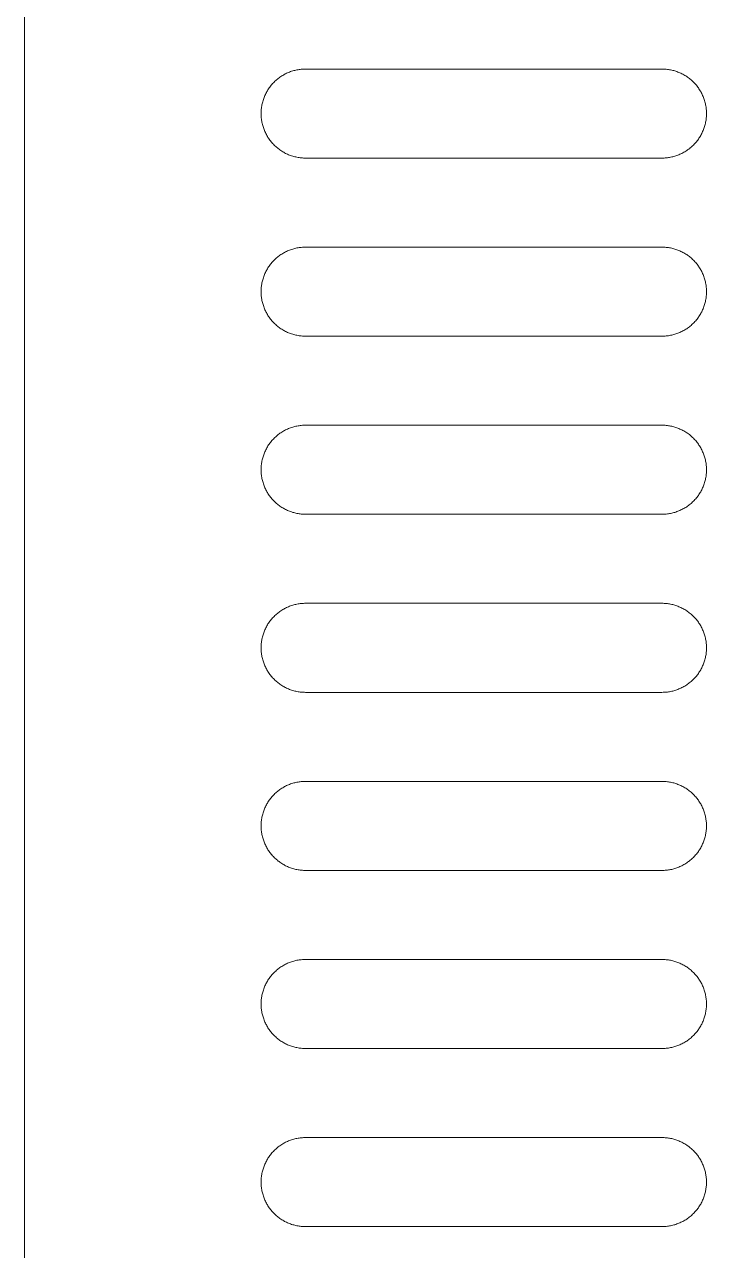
# Model space of a CAD drawing. Header units: millimetres. Extents: x -159872 to 386485, y -250577 to 158966.
# Drawn here: x 156718.8 to 156753.3, y 10569.5 to 10631.5 of the extents above; entities that cross this region are included whole.
import ezdxf

# ---------------------------------------------------------------- set-up
doc = ezdxf.new("R2010")
doc.units = ezdxf.units.MM
doc.layers.get('0').update_dxf_attribs({"lineweight": 25})
doc.layers.add('LDS-equipment-kitchen equipment', color=3, linetype='Continuous', lineweight=13)

# ---------------------------------------------------------------- blocks, each defined once
blk = doc.blocks.new('A$C9600e4bc')
at = {"linetype": 'Continuous', "transparency": 33554687}
for points in [[(0, 1395, 0), (682.4, 1395, 0)], [(566.2, 1383.05, 0), (566.2, 1383.05, 0)], [(575.2, 1383.05, 0), (575.2, 1383.05, 0)], [(584.2, 1383.05, 0), (584.2, 1383.05, 0)], [(593.2, 1383.05, 0), (593.2, 1383.05, 0)], [(602.2, 1383.05, 0), (602.2, 1383.05, 0)], [(611.2, 1383.05, 0), (611.2, 1383.05, 0)], [(620.2, 1383.05, 0), (620.2, 1383.05, 0)], [(563.95, 1380.8, 0), (563.95, 1362.8, 0)], [(568.45, 1380.8, 0), (568.45, 1362.8, 0)], [(572.95, 1380.8, 0), (572.95, 1362.8, 0)], [(577.45, 1380.8, 0), (577.45, 1362.8, 0)], [(581.95, 1380.8, 0), (581.95, 1362.8, 0)], [(586.45, 1380.8, 0), (586.45, 1362.8, 0)], [(590.95, 1380.8, 0), (590.95, 1362.8, 0)], [(595.45, 1380.8, 0), (595.45, 1362.8, 0)], [(599.95, 1380.8, 0), (599.95, 1362.8, 0)], [(604.45, 1380.8, 0), (604.45, 1362.8, 0)], [(608.95, 1380.8, 0), (608.95, 1362.8, 0)], [(613.45, 1380.8, 0), (613.45, 1362.8, 0)], [(617.95, 1380.8, 0), (617.95, 1362.8, 0)], [(622.45, 1380.8, 0), (622.45, 1362.8, 0)], [(566.2, 1360.55, 0), (566.2, 1360.55, 0)], [(575.2, 1360.55, 0), (575.2, 1360.55, 0)], [(584.2, 1360.55, 0), (584.2, 1360.55, 0)], [(593.2, 1360.55, 0), (593.2, 1360.55, 0)], [(602.2, 1360.55, 0), (602.2, 1360.55, 0)], [(611.2, 1360.55, 0), (611.2, 1360.55, 0)], [(620.2, 1360.55, 0), (620.2, 1360.55, 0)]]:
    blk.add_polyline3d(points, dxfattribs=at)
at = {"linetype": 'Continuous'}
for points in [[(563.95, 1380.8, 0), (563.951, 1380.855, 0), (563.953, 1380.91, 0), (563.956, 1380.966, 0), (563.961, 1381.021, 0), (563.967, 1381.075, 0), (563.974, 1381.13, 0), (563.983, 1381.185, 0), (563.993, 1381.239, 0), (564.005, 1381.293, 0), (564.017, 1381.347, 0), (564.031, 1381.4, 0), (564.047, 1381.453, 0), (564.064, 1381.506, 0), (564.082, 1381.558, 0), (564.101, 1381.61, 0), (564.121, 1381.661, 0), (564.143, 1381.712, 0), (564.166, 1381.762, 0), (564.19, 1381.812, 0), (564.216, 1381.861, 0), (564.242, 1381.909, 0), (564.27, 1381.957, 0), (564.299, 1382.004, 0), (564.329, 1382.05, 0), (564.36, 1382.096, 0), (564.393, 1382.14, 0), (564.426, 1382.184, 0), (564.461, 1382.227, 0), (564.496, 1382.27, 0), (564.533, 1382.311, 0), (564.57, 1382.351, 0), (564.609, 1382.391, 0), (564.649, 1382.43, 0), (564.689, 1382.467, 0), (564.73, 1382.504, 0), (564.773, 1382.539, 0), (564.816, 1382.574, 0), (564.86, 1382.607, 0), (564.904, 1382.64, 0), (564.95, 1382.671, 0), (564.996, 1382.701, 0), (565.043, 1382.73, 0), (565.091, 1382.758, 0), (565.139, 1382.784, 0), (565.188, 1382.81, 0), (565.238, 1382.834, 0), (565.288, 1382.857, 0), (565.339, 1382.879, 0), (565.39, 1382.899, 0), (565.442, 1382.918, 0), (565.494, 1382.936, 0), (565.547, 1382.953, 0), (565.6, 1382.969, 0), (565.653, 1382.983, 0), (565.707, 1382.995, 0), (565.761, 1383.007, 0), (565.815, 1383.017, 0), (565.87, 1383.026, 0), (565.925, 1383.033, 0), (565.979, 1383.039, 0), (566.034, 1383.044, 0), (566.09, 1383.047, 0), (566.145, 1383.049, 0), (566.2, 1383.05, 0)], [(566.2, 1383.05, 0), (566.255, 1383.049, 0), (566.31, 1383.047, 0), (566.366, 1383.044, 0), (566.421, 1383.039, 0), (566.475, 1383.033, 0), (566.53, 1383.026, 0), (566.585, 1383.017, 0), (566.639, 1383.007, 0), (566.693, 1382.995, 0), (566.747, 1382.983, 0), (566.8, 1382.969, 0), (566.853, 1382.953, 0), (566.906, 1382.936, 0), (566.958, 1382.918, 0), (567.01, 1382.899, 0), (567.061, 1382.879, 0), (567.112, 1382.857, 0), (567.162, 1382.834, 0), (567.212, 1382.81, 0), (567.261, 1382.784, 0), (567.309, 1382.758, 0), (567.357, 1382.73, 0), (567.404, 1382.701, 0), (567.45, 1382.671, 0), (567.496, 1382.64, 0), (567.54, 1382.607, 0), (567.584, 1382.574, 0), (567.627, 1382.539, 0), (567.67, 1382.504, 0), (567.711, 1382.467, 0), (567.751, 1382.43, 0), (567.791, 1382.391, 0), (567.83, 1382.351, 0), (567.867, 1382.311, 0), (567.904, 1382.27, 0), (567.939, 1382.227, 0), (567.974, 1382.184, 0), (568.007, 1382.14, 0), (568.04, 1382.096, 0), (568.071, 1382.05, 0), (568.101, 1382.004, 0), (568.13, 1381.957, 0), (568.158, 1381.909, 0), (568.184, 1381.861, 0), (568.21, 1381.812, 0), (568.234, 1381.762, 0), (568.257, 1381.712, 0), (568.279, 1381.661, 0), (568.299, 1381.61, 0), (568.318, 1381.558, 0), (568.336, 1381.506, 0), (568.353, 1381.453, 0), (568.368, 1381.4, 0), (568.383, 1381.347, 0), (568.395, 1381.293, 0), (568.407, 1381.239, 0), (568.417, 1381.185, 0), (568.426, 1381.13, 0), (568.433, 1381.075, 0), (568.439, 1381.021, 0), (568.444, 1380.966, 0), (568.447, 1380.91, 0), (568.449, 1380.855, 0), (568.45, 1380.8, 0)], [(572.95, 1380.8, 0), (572.951, 1380.855, 0), (572.953, 1380.91, 0), (572.956, 1380.966, 0), (572.961, 1381.021, 0), (572.967, 1381.075, 0), (572.974, 1381.13, 0), (572.983, 1381.185, 0), (572.993, 1381.239, 0), (573.005, 1381.293, 0), (573.017, 1381.347, 0), (573.031, 1381.4, 0), (573.047, 1381.453, 0), (573.064, 1381.506, 0), (573.082, 1381.558, 0), (573.101, 1381.61, 0), (573.121, 1381.661, 0), (573.143, 1381.712, 0), (573.166, 1381.762, 0), (573.19, 1381.812, 0), (573.216, 1381.861, 0), (573.242, 1381.909, 0), (573.27, 1381.957, 0), (573.299, 1382.004, 0), (573.329, 1382.05, 0), (573.36, 1382.096, 0), (573.393, 1382.14, 0), (573.426, 1382.184, 0), (573.461, 1382.227, 0), (573.496, 1382.27, 0), (573.533, 1382.311, 0), (573.57, 1382.351, 0), (573.609, 1382.391, 0), (573.649, 1382.43, 0), (573.689, 1382.467, 0), (573.73, 1382.504, 0), (573.773, 1382.539, 0), (573.816, 1382.574, 0), (573.86, 1382.607, 0), (573.904, 1382.64, 0), (573.95, 1382.671, 0), (573.996, 1382.701, 0), (574.043, 1382.73, 0), (574.091, 1382.758, 0), (574.139, 1382.784, 0), (574.188, 1382.81, 0), (574.238, 1382.834, 0), (574.288, 1382.857, 0), (574.339, 1382.879, 0), (574.39, 1382.899, 0), (574.442, 1382.918, 0), (574.494, 1382.936, 0), (574.547, 1382.953, 0), (574.6, 1382.969, 0), (574.653, 1382.983, 0), (574.707, 1382.995, 0), (574.761, 1383.007, 0), (574.815, 1383.017, 0), (574.87, 1383.026, 0), (574.925, 1383.033, 0), (574.979, 1383.039, 0), (575.034, 1383.044, 0), (575.09, 1383.047, 0), (575.145, 1383.049, 0), (575.2, 1383.05, 0)], [(575.2, 1383.05, 0), (575.255, 1383.049, 0), (575.31, 1383.047, 0), (575.365, 1383.044, 0), (575.421, 1383.039, 0), (575.475, 1383.033, 0), (575.53, 1383.026, 0), (575.585, 1383.017, 0), (575.639, 1383.007, 0), (575.693, 1382.995, 0), (575.747, 1382.983, 0), (575.8, 1382.969, 0), (575.853, 1382.953, 0), (575.906, 1382.936, 0), (575.958, 1382.918, 0), (576.01, 1382.899, 0), (576.061, 1382.879, 0), (576.112, 1382.857, 0), (576.162, 1382.834, 0), (576.212, 1382.81, 0), (576.261, 1382.784, 0), (576.309, 1382.758, 0), (576.357, 1382.73, 0), (576.404, 1382.701, 0), (576.45, 1382.671, 0), (576.496, 1382.64, 0), (576.54, 1382.607, 0), (576.584, 1382.574, 0), (576.627, 1382.539, 0), (576.67, 1382.504, 0), (576.711, 1382.467, 0), (576.751, 1382.43, 0), (576.791, 1382.391, 0), (576.83, 1382.351, 0), (576.867, 1382.311, 0), (576.904, 1382.27, 0), (576.939, 1382.227, 0), (576.974, 1382.184, 0), (577.007, 1382.14, 0), (577.04, 1382.096, 0), (577.071, 1382.05, 0), (577.101, 1382.004, 0), (577.13, 1381.957, 0), (577.158, 1381.909, 0), (577.184, 1381.861, 0), (577.21, 1381.812, 0), (577.234, 1381.762, 0), (577.257, 1381.712, 0), (577.279, 1381.661, 0), (577.299, 1381.61, 0), (577.318, 1381.558, 0), (577.336, 1381.506, 0), (577.353, 1381.453, 0), (577.368, 1381.4, 0), (577.383, 1381.347, 0), (577.395, 1381.293, 0), (577.407, 1381.239, 0), (577.417, 1381.185, 0), (577.426, 1381.13, 0), (577.433, 1381.075, 0), (577.439, 1381.021, 0), (577.444, 1380.966, 0), (577.447, 1380.91, 0), (577.449, 1380.855, 0), (577.45, 1380.8, 0)], [(581.95, 1380.8, 0), (581.951, 1380.855, 0), (581.953, 1380.91, 0), (581.956, 1380.966, 0), (581.961, 1381.021, 0), (581.967, 1381.075, 0), (581.974, 1381.13, 0), (581.983, 1381.185, 0), (581.993, 1381.239, 0), (582.005, 1381.293, 0), (582.017, 1381.347, 0), (582.031, 1381.4, 0), (582.047, 1381.453, 0), (582.064, 1381.506, 0), (582.081, 1381.558, 0), (582.101, 1381.61, 0), (582.121, 1381.661, 0), (582.143, 1381.712, 0), (582.166, 1381.762, 0), (582.19, 1381.812, 0), (582.216, 1381.861, 0), (582.242, 1381.909, 0), (582.27, 1381.957, 0), (582.299, 1382.004, 0), (582.329, 1382.05, 0), (582.36, 1382.096, 0), (582.393, 1382.14, 0), (582.426, 1382.184, 0), (582.461, 1382.227, 0), (582.496, 1382.27, 0), (582.533, 1382.311, 0), (582.57, 1382.351, 0), (582.609, 1382.391, 0), (582.649, 1382.43, 0), (582.689, 1382.467, 0), (582.73, 1382.504, 0), (582.773, 1382.539, 0), (582.816, 1382.574, 0), (582.86, 1382.607, 0), (582.904, 1382.64, 0), (582.95, 1382.671, 0), (582.996, 1382.701, 0), (583.043, 1382.73, 0), (583.091, 1382.758, 0), (583.139, 1382.784, 0), (583.188, 1382.81, 0), (583.238, 1382.834, 0), (583.288, 1382.857, 0), (583.339, 1382.879, 0), (583.39, 1382.899, 0), (583.442, 1382.918, 0), (583.494, 1382.936, 0), (583.547, 1382.953, 0), (583.6, 1382.969, 0), (583.653, 1382.983, 0), (583.707, 1382.995, 0), (583.761, 1383.007, 0), (583.815, 1383.017, 0), (583.87, 1383.026, 0), (583.925, 1383.033, 0), (583.979, 1383.039, 0), (584.034, 1383.044, 0), (584.09, 1383.047, 0), (584.145, 1383.049, 0), (584.2, 1383.05, 0)], [(584.2, 1383.05, 0), (584.255, 1383.049, 0), (584.31, 1383.047, 0), (584.365, 1383.044, 0), (584.421, 1383.039, 0), (584.475, 1383.033, 0), (584.53, 1383.026, 0), (584.585, 1383.017, 0), (584.639, 1383.007, 0), (584.693, 1382.995, 0), (584.747, 1382.983, 0), (584.8, 1382.969, 0), (584.853, 1382.953, 0), (584.906, 1382.936, 0), (584.958, 1382.918, 0), (585.01, 1382.899, 0), (585.061, 1382.879, 0), (585.112, 1382.857, 0), (585.162, 1382.834, 0), (585.212, 1382.81, 0), (585.261, 1382.784, 0), (585.309, 1382.758, 0), (585.357, 1382.73, 0), (585.404, 1382.701, 0), (585.45, 1382.671, 0), (585.496, 1382.64, 0), (585.54, 1382.607, 0), (585.584, 1382.574, 0), (585.627, 1382.539, 0), (585.67, 1382.504, 0), (585.711, 1382.467, 0), (585.751, 1382.43, 0), (585.791, 1382.391, 0), (585.83, 1382.351, 0), (585.867, 1382.311, 0), (585.904, 1382.27, 0), (585.939, 1382.227, 0), (585.974, 1382.184, 0), (586.007, 1382.14, 0), (586.04, 1382.096, 0), (586.071, 1382.05, 0), (586.101, 1382.004, 0), (586.13, 1381.957, 0), (586.158, 1381.909, 0), (586.184, 1381.861, 0), (586.21, 1381.812, 0), (586.234, 1381.762, 0), (586.257, 1381.712, 0), (586.279, 1381.661, 0), (586.299, 1381.61, 0), (586.318, 1381.558, 0), (586.336, 1381.506, 0), (586.353, 1381.453, 0), (586.368, 1381.4, 0), (586.383, 1381.347, 0), (586.395, 1381.293, 0), (586.407, 1381.239, 0), (586.417, 1381.185, 0), (586.426, 1381.13, 0), (586.433, 1381.075, 0), (586.439, 1381.021, 0), (586.444, 1380.966, 0), (586.447, 1380.91, 0), (586.449, 1380.855, 0), (586.45, 1380.8, 0)], [(590.95, 1380.8, 0), (590.951, 1380.855, 0), (590.953, 1380.91, 0), (590.956, 1380.966, 0), (590.961, 1381.021, 0), (590.967, 1381.075, 0), (590.974, 1381.13, 0), (590.983, 1381.185, 0), (590.993, 1381.239, 0), (591.005, 1381.293, 0), (591.017, 1381.347, 0), (591.031, 1381.4, 0), (591.047, 1381.453, 0), (591.064, 1381.506, 0), (591.081, 1381.558, 0), (591.101, 1381.61, 0), (591.121, 1381.661, 0), (591.143, 1381.712, 0), (591.166, 1381.762, 0), (591.19, 1381.812, 0), (591.216, 1381.861, 0), (591.242, 1381.909, 0), (591.27, 1381.957, 0), (591.299, 1382.004, 0), (591.329, 1382.05, 0), (591.36, 1382.096, 0), (591.393, 1382.14, 0), (591.426, 1382.184, 0), (591.461, 1382.227, 0), (591.496, 1382.27, 0), (591.533, 1382.311, 0), (591.57, 1382.351, 0), (591.609, 1382.391, 0), (591.648, 1382.43, 0), (591.689, 1382.467, 0), (591.73, 1382.504, 0), (591.773, 1382.539, 0), (591.816, 1382.574, 0), (591.86, 1382.607, 0), (591.904, 1382.64, 0), (591.95, 1382.671, 0), (591.996, 1382.701, 0), (592.043, 1382.73, 0), (592.091, 1382.758, 0), (592.139, 1382.784, 0), (592.188, 1382.81, 0), (592.238, 1382.834, 0), (592.288, 1382.857, 0), (592.339, 1382.879, 0), (592.39, 1382.899, 0), (592.442, 1382.918, 0), (592.494, 1382.936, 0), (592.547, 1382.953, 0), (592.6, 1382.969, 0), (592.653, 1382.983, 0), (592.707, 1382.995, 0), (592.761, 1383.007, 0), (592.815, 1383.017, 0), (592.87, 1383.026, 0), (592.925, 1383.033, 0), (592.979, 1383.039, 0), (593.034, 1383.044, 0), (593.09, 1383.047, 0), (593.145, 1383.049, 0), (593.2, 1383.05, 0)], [(593.2, 1383.05, 0), (593.255, 1383.049, 0), (593.31, 1383.047, 0), (593.365, 1383.044, 0), (593.42, 1383.039, 0), (593.475, 1383.033, 0), (593.53, 1383.026, 0), (593.585, 1383.017, 0), (593.639, 1383.007, 0), (593.693, 1382.995, 0), (593.747, 1382.983, 0), (593.8, 1382.969, 0), (593.853, 1382.953, 0), (593.906, 1382.936, 0), (593.958, 1382.918, 0), (594.01, 1382.899, 0), (594.061, 1382.879, 0), (594.112, 1382.857, 0), (594.162, 1382.834, 0), (594.212, 1382.81, 0), (594.261, 1382.784, 0), (594.309, 1382.758, 0), (594.357, 1382.73, 0), (594.404, 1382.701, 0), (594.45, 1382.671, 0), (594.496, 1382.64, 0), (594.54, 1382.607, 0), (594.584, 1382.574, 0), (594.627, 1382.539, 0), (594.67, 1382.504, 0), (594.711, 1382.467, 0), (594.751, 1382.43, 0), (594.791, 1382.391, 0), (594.83, 1382.351, 0), (594.867, 1382.311, 0), (594.904, 1382.27, 0), (594.939, 1382.227, 0), (594.974, 1382.184, 0), (595.007, 1382.14, 0), (595.04, 1382.096, 0), (595.071, 1382.05, 0), (595.101, 1382.004, 0), (595.13, 1381.957, 0), (595.158, 1381.909, 0), (595.184, 1381.861, 0), (595.21, 1381.812, 0), (595.234, 1381.762, 0), (595.257, 1381.712, 0), (595.279, 1381.661, 0), (595.299, 1381.61, 0), (595.318, 1381.558, 0), (595.336, 1381.506, 0), (595.353, 1381.453, 0), (595.368, 1381.4, 0), (595.383, 1381.347, 0), (595.395, 1381.293, 0), (595.407, 1381.239, 0), (595.417, 1381.185, 0), (595.426, 1381.13, 0), (595.433, 1381.075, 0), (595.439, 1381.021, 0), (595.444, 1380.966, 0), (595.447, 1380.91, 0), (595.449, 1380.855, 0), (595.45, 1380.8, 0)], [(599.95, 1380.8, 0), (599.951, 1380.855, 0), (599.953, 1380.91, 0), (599.956, 1380.966, 0), (599.961, 1381.021, 0), (599.967, 1381.075, 0), (599.974, 1381.13, 0), (599.983, 1381.185, 0), (599.993, 1381.239, 0), (600.005, 1381.293, 0), (600.017, 1381.347, 0), (600.031, 1381.4, 0), (600.047, 1381.453, 0), (600.064, 1381.506, 0), (600.081, 1381.558, 0), (600.101, 1381.61, 0), (600.121, 1381.661, 0), (600.143, 1381.712, 0), (600.166, 1381.762, 0), (600.19, 1381.812, 0), (600.216, 1381.861, 0), (600.242, 1381.909, 0), (600.27, 1381.957, 0), (600.299, 1382.004, 0), (600.329, 1382.05, 0), (600.36, 1382.096, 0), (600.393, 1382.14, 0), (600.426, 1382.184, 0), (600.461, 1382.227, 0), (600.496, 1382.27, 0), (600.533, 1382.311, 0), (600.57, 1382.351, 0), (600.609, 1382.391, 0), (600.648, 1382.43, 0), (600.689, 1382.467, 0), (600.73, 1382.504, 0), (600.773, 1382.539, 0), (600.816, 1382.574, 0), (600.86, 1382.607, 0), (600.904, 1382.64, 0), (600.95, 1382.671, 0), (600.996, 1382.701, 0), (601.043, 1382.73, 0), (601.091, 1382.758, 0), (601.139, 1382.784, 0), (601.188, 1382.81, 0), (601.238, 1382.834, 0), (601.288, 1382.857, 0), (601.339, 1382.879, 0), (601.39, 1382.899, 0), (601.442, 1382.918, 0), (601.494, 1382.936, 0), (601.547, 1382.953, 0), (601.6, 1382.969, 0), (601.653, 1382.983, 0), (601.707, 1382.995, 0), (601.761, 1383.007, 0), (601.815, 1383.017, 0), (601.87, 1383.026, 0), (601.925, 1383.033, 0), (601.979, 1383.039, 0), (602.034, 1383.044, 0), (602.09, 1383.047, 0), (602.145, 1383.049, 0), (602.2, 1383.05, 0)], [(602.2, 1383.05, 0), (602.255, 1383.049, 0), (602.31, 1383.047, 0), (602.365, 1383.044, 0), (602.42, 1383.039, 0), (602.475, 1383.033, 0), (602.53, 1383.026, 0), (602.585, 1383.017, 0), (602.639, 1383.007, 0), (602.693, 1382.995, 0), (602.747, 1382.983, 0), (602.8, 1382.969, 0), (602.853, 1382.953, 0), (602.906, 1382.936, 0), (602.958, 1382.918, 0), (603.01, 1382.899, 0), (603.061, 1382.879, 0), (603.112, 1382.857, 0), (603.162, 1382.834, 0), (603.212, 1382.81, 0), (603.261, 1382.784, 0), (603.309, 1382.758, 0), (603.357, 1382.73, 0), (603.404, 1382.701, 0), (603.45, 1382.671, 0), (603.496, 1382.64, 0), (603.54, 1382.607, 0), (603.584, 1382.574, 0), (603.627, 1382.539, 0), (603.67, 1382.504, 0), (603.711, 1382.467, 0), (603.751, 1382.43, 0), (603.791, 1382.391, 0), (603.83, 1382.351, 0), (603.867, 1382.311, 0), (603.904, 1382.27, 0), (603.939, 1382.227, 0), (603.974, 1382.184, 0), (604.007, 1382.14, 0), (604.04, 1382.096, 0), (604.071, 1382.05, 0), (604.101, 1382.004, 0), (604.13, 1381.957, 0), (604.158, 1381.909, 0), (604.184, 1381.861, 0), (604.21, 1381.812, 0), (604.234, 1381.762, 0), (604.257, 1381.712, 0), (604.279, 1381.661, 0), (604.299, 1381.61, 0), (604.318, 1381.558, 0), (604.336, 1381.506, 0), (604.353, 1381.453, 0), (604.368, 1381.4, 0), (604.383, 1381.347, 0), (604.395, 1381.293, 0), (604.407, 1381.239, 0), (604.417, 1381.185, 0), (604.426, 1381.13, 0), (604.433, 1381.075, 0), (604.439, 1381.021, 0), (604.444, 1380.966, 0), (604.447, 1380.91, 0), (604.449, 1380.855, 0), (604.45, 1380.8, 0)], [(608.95, 1380.8, 0), (608.951, 1380.855, 0), (608.953, 1380.91, 0), (608.956, 1380.966, 0), (608.961, 1381.021, 0), (608.967, 1381.075, 0), (608.974, 1381.13, 0), (608.983, 1381.185, 0), (608.993, 1381.239, 0), (609.005, 1381.293, 0), (609.017, 1381.347, 0), (609.031, 1381.4, 0), (609.047, 1381.453, 0), (609.064, 1381.506, 0), (609.082, 1381.558, 0), (609.101, 1381.61, 0), (609.121, 1381.661, 0), (609.143, 1381.712, 0), (609.166, 1381.762, 0), (609.19, 1381.812, 0), (609.216, 1381.861, 0), (609.242, 1381.909, 0), (609.27, 1381.957, 0), (609.299, 1382.004, 0), (609.329, 1382.05, 0), (609.36, 1382.096, 0), (609.393, 1382.14, 0), (609.426, 1382.184, 0), (609.461, 1382.227, 0), (609.496, 1382.27, 0), (609.533, 1382.311, 0), (609.57, 1382.351, 0), (609.609, 1382.391, 0), (609.649, 1382.43, 0), (609.689, 1382.467, 0), (609.73, 1382.504, 0), (609.773, 1382.539, 0), (609.816, 1382.574, 0), (609.86, 1382.607, 0), (609.904, 1382.64, 0), (609.95, 1382.671, 0), (609.996, 1382.701, 0), (610.043, 1382.73, 0), (610.091, 1382.758, 0), (610.139, 1382.784, 0), (610.188, 1382.81, 0), (610.238, 1382.834, 0), (610.288, 1382.857, 0), (610.339, 1382.879, 0), (610.39, 1382.899, 0), (610.442, 1382.918, 0), (610.494, 1382.936, 0), (610.547, 1382.953, 0), (610.6, 1382.969, 0), (610.653, 1382.983, 0), (610.707, 1382.995, 0), (610.761, 1383.007, 0), (610.815, 1383.017, 0), (610.87, 1383.026, 0), (610.925, 1383.033, 0), (610.979, 1383.039, 0), (611.034, 1383.044, 0), (611.09, 1383.047, 0), (611.145, 1383.049, 0), (611.2, 1383.05, 0)], [(611.2, 1383.05, 0), (611.255, 1383.049, 0), (611.31, 1383.047, 0), (611.366, 1383.044, 0), (611.421, 1383.039, 0), (611.475, 1383.033, 0), (611.53, 1383.026, 0), (611.585, 1383.017, 0), (611.639, 1383.007, 0), (611.693, 1382.995, 0), (611.747, 1382.983, 0), (611.8, 1382.969, 0), (611.853, 1382.953, 0), (611.906, 1382.936, 0), (611.958, 1382.918, 0), (612.01, 1382.899, 0), (612.061, 1382.879, 0), (612.112, 1382.857, 0), (612.162, 1382.834, 0), (612.212, 1382.81, 0), (612.261, 1382.784, 0), (612.309, 1382.758, 0), (612.357, 1382.73, 0), (612.404, 1382.701, 0), (612.45, 1382.671, 0), (612.496, 1382.64, 0), (612.54, 1382.607, 0), (612.584, 1382.574, 0), (612.627, 1382.539, 0), (612.67, 1382.504, 0), (612.711, 1382.467, 0), (612.751, 1382.43, 0), (612.791, 1382.391, 0), (612.83, 1382.351, 0), (612.867, 1382.311, 0), (612.904, 1382.27, 0), (612.939, 1382.227, 0), (612.974, 1382.184, 0), (613.007, 1382.14, 0), (613.04, 1382.096, 0), (613.071, 1382.05, 0), (613.101, 1382.004, 0), (613.13, 1381.957, 0), (613.158, 1381.909, 0), (613.184, 1381.861, 0), (613.21, 1381.812, 0), (613.234, 1381.762, 0), (613.257, 1381.712, 0), (613.279, 1381.661, 0), (613.299, 1381.61, 0), (613.318, 1381.558, 0), (613.336, 1381.506, 0), (613.353, 1381.453, 0), (613.368, 1381.4, 0), (613.383, 1381.347, 0), (613.395, 1381.293, 0), (613.407, 1381.239, 0), (613.417, 1381.185, 0), (613.426, 1381.13, 0), (613.433, 1381.075, 0), (613.439, 1381.021, 0), (613.444, 1380.966, 0), (613.447, 1380.91, 0), (613.449, 1380.855, 0), (613.45, 1380.8, 0)], [(617.95, 1380.8, 0), (617.951, 1380.855, 0), (617.953, 1380.91, 0), (617.956, 1380.966, 0), (617.961, 1381.021, 0), (617.967, 1381.075, 0), (617.974, 1381.13, 0), (617.983, 1381.185, 0), (617.993, 1381.239, 0), (618.005, 1381.293, 0), (618.017, 1381.347, 0), (618.031, 1381.4, 0), (618.047, 1381.453, 0), (618.064, 1381.506, 0), (618.082, 1381.558, 0), (618.101, 1381.61, 0), (618.121, 1381.661, 0), (618.143, 1381.712, 0), (618.166, 1381.762, 0), (618.19, 1381.812, 0), (618.216, 1381.861, 0), (618.242, 1381.909, 0), (618.27, 1381.957, 0), (618.299, 1382.004, 0), (618.329, 1382.05, 0), (618.36, 1382.096, 0), (618.393, 1382.14, 0), (618.426, 1382.184, 0), (618.461, 1382.227, 0), (618.496, 1382.27, 0), (618.533, 1382.311, 0), (618.57, 1382.351, 0), (618.609, 1382.391, 0), (618.649, 1382.43, 0), (618.689, 1382.467, 0), (618.73, 1382.504, 0), (618.773, 1382.539, 0), (618.816, 1382.574, 0), (618.86, 1382.607, 0), (618.904, 1382.64, 0), (618.95, 1382.671, 0), (618.996, 1382.701, 0), (619.043, 1382.73, 0), (619.091, 1382.758, 0), (619.139, 1382.784, 0), (619.188, 1382.81, 0), (619.238, 1382.834, 0), (619.288, 1382.857, 0), (619.339, 1382.879, 0), (619.39, 1382.899, 0), (619.442, 1382.918, 0), (619.494, 1382.936, 0), (619.547, 1382.953, 0), (619.6, 1382.969, 0), (619.653, 1382.983, 0), (619.707, 1382.995, 0), (619.761, 1383.007, 0), (619.815, 1383.017, 0), (619.87, 1383.026, 0), (619.925, 1383.033, 0), (619.979, 1383.039, 0), (620.034, 1383.044, 0), (620.09, 1383.047, 0), (620.145, 1383.049, 0), (620.2, 1383.05, 0)], [(620.2, 1383.05, 0), (620.255, 1383.049, 0), (620.31, 1383.047, 0), (620.365, 1383.044, 0), (620.421, 1383.039, 0), (620.475, 1383.033, 0), (620.53, 1383.026, 0), (620.585, 1383.017, 0), (620.639, 1383.007, 0), (620.693, 1382.995, 0), (620.747, 1382.983, 0), (620.8, 1382.969, 0), (620.853, 1382.953, 0), (620.906, 1382.936, 0), (620.958, 1382.918, 0), (621.01, 1382.899, 0), (621.061, 1382.879, 0), (621.112, 1382.857, 0), (621.162, 1382.834, 0), (621.212, 1382.81, 0), (621.261, 1382.784, 0), (621.309, 1382.758, 0), (621.357, 1382.73, 0), (621.404, 1382.701, 0), (621.45, 1382.671, 0), (621.496, 1382.64, 0), (621.54, 1382.607, 0), (621.584, 1382.574, 0), (621.627, 1382.539, 0), (621.67, 1382.504, 0), (621.711, 1382.467, 0), (621.751, 1382.43, 0), (621.791, 1382.391, 0), (621.83, 1382.351, 0), (621.867, 1382.311, 0), (621.904, 1382.27, 0), (621.939, 1382.227, 0), (621.974, 1382.184, 0), (622.007, 1382.14, 0), (622.04, 1382.096, 0), (622.071, 1382.05, 0), (622.101, 1382.004, 0), (622.13, 1381.957, 0), (622.158, 1381.909, 0), (622.184, 1381.861, 0), (622.21, 1381.812, 0), (622.234, 1381.762, 0), (622.257, 1381.712, 0), (622.279, 1381.661, 0), (622.299, 1381.61, 0), (622.318, 1381.558, 0), (622.336, 1381.506, 0), (622.353, 1381.453, 0), (622.368, 1381.4, 0), (622.383, 1381.347, 0), (622.395, 1381.293, 0), (622.407, 1381.239, 0), (622.417, 1381.185, 0), (622.426, 1381.13, 0), (622.433, 1381.075, 0), (622.439, 1381.021, 0), (622.444, 1380.966, 0), (622.447, 1380.91, 0), (622.449, 1380.855, 0), (622.45, 1380.8, 0)], [(566.2, 1360.55, 0), (566.145, 1360.551, 0), (566.09, 1360.553, 0), (566.034, 1360.556, 0), (565.979, 1360.561, 0), (565.925, 1360.567, 0), (565.87, 1360.574, 0), (565.815, 1360.583, 0), (565.761, 1360.593, 0), (565.707, 1360.605, 0), (565.653, 1360.617, 0), (565.6, 1360.631, 0), (565.547, 1360.647, 0), (565.494, 1360.663, 0), (565.442, 1360.681, 0), (565.39, 1360.701, 0), (565.339, 1360.721, 0), (565.288, 1360.743, 0), (565.238, 1360.766, 0), (565.188, 1360.79, 0), (565.139, 1360.816, 0), (565.091, 1360.842, 0), (565.043, 1360.87, 0), (564.996, 1360.899, 0), (564.95, 1360.929, 0), (564.904, 1360.96, 0), (564.86, 1360.993, 0), (564.816, 1361.026, 0), (564.773, 1361.061, 0), (564.73, 1361.096, 0), (564.689, 1361.133, 0), (564.649, 1361.17, 0), (564.609, 1361.209, 0), (564.57, 1361.248, 0), (564.533, 1361.289, 0), (564.496, 1361.33, 0), (564.461, 1361.373, 0), (564.426, 1361.416, 0), (564.393, 1361.46, 0), (564.36, 1361.504, 0), (564.329, 1361.55, 0), (564.299, 1361.596, 0), (564.27, 1361.643, 0), (564.242, 1361.691, 0), (564.216, 1361.739, 0), (564.19, 1361.788, 0), (564.166, 1361.838, 0), (564.143, 1361.888, 0), (564.121, 1361.939, 0), (564.101, 1361.99, 0), (564.082, 1362.042, 0), (564.064, 1362.094, 0), (564.047, 1362.147, 0), (564.031, 1362.2, 0), (564.017, 1362.253, 0), (564.005, 1362.307, 0), (563.993, 1362.361, 0), (563.983, 1362.415, 0), (563.974, 1362.47, 0), (563.967, 1362.525, 0), (563.961, 1362.579, 0), (563.956, 1362.634, 0), (563.953, 1362.69, 0), (563.951, 1362.745, 0), (563.95, 1362.8, 0)], [(568.45, 1362.8, 0), (568.449, 1362.745, 0), (568.447, 1362.69, 0), (568.444, 1362.634, 0), (568.439, 1362.579, 0), (568.433, 1362.525, 0), (568.426, 1362.47, 0), (568.417, 1362.415, 0), (568.407, 1362.361, 0), (568.395, 1362.307, 0), (568.383, 1362.253, 0), (568.368, 1362.2, 0), (568.353, 1362.147, 0), (568.336, 1362.094, 0), (568.318, 1362.042, 0), (568.299, 1361.99, 0), (568.279, 1361.939, 0), (568.257, 1361.888, 0), (568.234, 1361.838, 0), (568.21, 1361.788, 0), (568.184, 1361.739, 0), (568.158, 1361.691, 0), (568.13, 1361.643, 0), (568.101, 1361.596, 0), (568.071, 1361.55, 0), (568.04, 1361.504, 0), (568.007, 1361.46, 0), (567.974, 1361.416, 0), (567.939, 1361.373, 0), (567.904, 1361.33, 0), (567.867, 1361.289, 0), (567.83, 1361.248, 0), (567.791, 1361.209, 0), (567.751, 1361.17, 0), (567.711, 1361.133, 0), (567.67, 1361.096, 0), (567.627, 1361.061, 0), (567.584, 1361.026, 0), (567.54, 1360.993, 0), (567.496, 1360.96, 0), (567.45, 1360.929, 0), (567.404, 1360.899, 0), (567.357, 1360.87, 0), (567.309, 1360.842, 0), (567.261, 1360.816, 0), (567.212, 1360.79, 0), (567.162, 1360.766, 0), (567.112, 1360.743, 0), (567.061, 1360.721, 0), (567.01, 1360.701, 0), (566.958, 1360.681, 0), (566.906, 1360.663, 0), (566.853, 1360.647, 0), (566.8, 1360.631, 0), (566.747, 1360.617, 0), (566.693, 1360.605, 0), (566.639, 1360.593, 0), (566.585, 1360.583, 0), (566.53, 1360.574, 0), (566.475, 1360.567, 0), (566.421, 1360.561, 0), (566.366, 1360.556, 0), (566.31, 1360.553, 0), (566.255, 1360.551, 0), (566.2, 1360.55, 0)], [(575.2, 1360.55, 0), (575.145, 1360.551, 0), (575.09, 1360.553, 0), (575.034, 1360.556, 0), (574.979, 1360.561, 0), (574.925, 1360.567, 0), (574.87, 1360.574, 0), (574.815, 1360.583, 0), (574.761, 1360.593, 0), (574.707, 1360.605, 0), (574.653, 1360.617, 0), (574.6, 1360.631, 0), (574.547, 1360.647, 0), (574.494, 1360.663, 0), (574.442, 1360.681, 0), (574.39, 1360.701, 0), (574.339, 1360.721, 0), (574.288, 1360.743, 0), (574.238, 1360.766, 0), (574.188, 1360.79, 0), (574.139, 1360.816, 0), (574.091, 1360.842, 0), (574.043, 1360.87, 0), (573.996, 1360.899, 0), (573.95, 1360.929, 0), (573.904, 1360.96, 0), (573.86, 1360.993, 0), (573.816, 1361.026, 0), (573.773, 1361.061, 0), (573.73, 1361.096, 0), (573.689, 1361.133, 0), (573.649, 1361.17, 0), (573.609, 1361.209, 0), (573.57, 1361.248, 0), (573.533, 1361.289, 0), (573.496, 1361.33, 0), (573.461, 1361.373, 0), (573.426, 1361.416, 0), (573.393, 1361.46, 0), (573.36, 1361.504, 0), (573.329, 1361.55, 0), (573.299, 1361.596, 0), (573.27, 1361.643, 0), (573.242, 1361.691, 0), (573.216, 1361.739, 0), (573.19, 1361.788, 0), (573.166, 1361.838, 0), (573.143, 1361.888, 0), (573.121, 1361.939, 0), (573.101, 1361.99, 0), (573.082, 1362.042, 0), (573.064, 1362.094, 0), (573.047, 1362.147, 0), (573.031, 1362.2, 0), (573.017, 1362.253, 0), (573.005, 1362.307, 0), (572.993, 1362.361, 0), (572.983, 1362.415, 0), (572.974, 1362.47, 0), (572.967, 1362.525, 0), (572.961, 1362.579, 0), (572.956, 1362.634, 0), (572.953, 1362.69, 0), (572.951, 1362.745, 0), (572.95, 1362.8, 0)], [(577.45, 1362.8, 0), (577.449, 1362.745, 0), (577.447, 1362.69, 0), (577.444, 1362.634, 0), (577.439, 1362.579, 0), (577.433, 1362.525, 0), (577.426, 1362.47, 0), (577.417, 1362.415, 0), (577.407, 1362.361, 0), (577.395, 1362.307, 0), (577.383, 1362.253, 0), (577.368, 1362.2, 0), (577.353, 1362.147, 0), (577.336, 1362.094, 0), (577.318, 1362.042, 0), (577.299, 1361.99, 0), (577.279, 1361.939, 0), (577.257, 1361.888, 0), (577.234, 1361.838, 0), (577.21, 1361.788, 0), (577.184, 1361.739, 0), (577.158, 1361.691, 0), (577.13, 1361.643, 0), (577.101, 1361.596, 0), (577.071, 1361.55, 0), (577.04, 1361.504, 0), (577.007, 1361.46, 0), (576.974, 1361.416, 0), (576.939, 1361.373, 0), (576.904, 1361.33, 0), (576.867, 1361.289, 0), (576.83, 1361.248, 0), (576.791, 1361.209, 0), (576.751, 1361.17, 0), (576.711, 1361.133, 0), (576.67, 1361.096, 0), (576.627, 1361.061, 0), (576.584, 1361.026, 0), (576.54, 1360.993, 0), (576.496, 1360.96, 0), (576.45, 1360.929, 0), (576.404, 1360.899, 0), (576.357, 1360.87, 0), (576.309, 1360.842, 0), (576.261, 1360.816, 0), (576.212, 1360.79, 0), (576.162, 1360.766, 0), (576.112, 1360.743, 0), (576.061, 1360.721, 0), (576.01, 1360.701, 0), (575.958, 1360.681, 0), (575.906, 1360.663, 0), (575.853, 1360.647, 0), (575.8, 1360.631, 0), (575.747, 1360.617, 0), (575.693, 1360.605, 0), (575.639, 1360.593, 0), (575.585, 1360.583, 0), (575.53, 1360.574, 0), (575.475, 1360.567, 0), (575.421, 1360.561, 0), (575.365, 1360.556, 0), (575.31, 1360.553, 0), (575.255, 1360.551, 0), (575.2, 1360.55, 0)], [(584.2, 1360.55, 0), (584.145, 1360.551, 0), (584.09, 1360.553, 0), (584.034, 1360.556, 0), (583.979, 1360.561, 0), (583.925, 1360.567, 0), (583.87, 1360.574, 0), (583.815, 1360.583, 0), (583.761, 1360.593, 0), (583.707, 1360.605, 0), (583.653, 1360.617, 0), (583.6, 1360.631, 0), (583.547, 1360.647, 0), (583.494, 1360.663, 0), (583.442, 1360.681, 0), (583.39, 1360.701, 0), (583.339, 1360.721, 0), (583.288, 1360.743, 0), (583.238, 1360.766, 0), (583.188, 1360.79, 0), (583.139, 1360.816, 0), (583.091, 1360.842, 0), (583.043, 1360.87, 0), (582.996, 1360.899, 0), (582.95, 1360.929, 0), (582.904, 1360.96, 0), (582.86, 1360.993, 0), (582.816, 1361.026, 0), (582.773, 1361.061, 0), (582.73, 1361.096, 0), (582.689, 1361.133, 0), (582.649, 1361.17, 0), (582.609, 1361.209, 0), (582.57, 1361.248, 0), (582.533, 1361.289, 0), (582.496, 1361.33, 0), (582.461, 1361.373, 0), (582.426, 1361.416, 0), (582.393, 1361.46, 0), (582.36, 1361.504, 0), (582.329, 1361.55, 0), (582.299, 1361.596, 0), (582.27, 1361.643, 0), (582.242, 1361.691, 0), (582.216, 1361.739, 0), (582.19, 1361.788, 0), (582.166, 1361.838, 0), (582.143, 1361.888, 0), (582.121, 1361.939, 0), (582.101, 1361.99, 0), (582.081, 1362.042, 0), (582.064, 1362.094, 0), (582.047, 1362.147, 0), (582.031, 1362.2, 0), (582.017, 1362.253, 0), (582.005, 1362.307, 0), (581.993, 1362.361, 0), (581.983, 1362.415, 0), (581.974, 1362.47, 0), (581.967, 1362.525, 0), (581.961, 1362.579, 0), (581.956, 1362.634, 0), (581.953, 1362.69, 0), (581.951, 1362.745, 0), (581.95, 1362.8, 0)], [(586.45, 1362.8, 0), (586.449, 1362.745, 0), (586.447, 1362.69, 0), (586.444, 1362.634, 0), (586.439, 1362.579, 0), (586.433, 1362.525, 0), (586.426, 1362.47, 0), (586.417, 1362.415, 0), (586.407, 1362.361, 0), (586.395, 1362.307, 0), (586.383, 1362.253, 0), (586.368, 1362.2, 0), (586.353, 1362.147, 0), (586.336, 1362.094, 0), (586.318, 1362.042, 0), (586.299, 1361.99, 0), (586.279, 1361.939, 0), (586.257, 1361.888, 0), (586.234, 1361.838, 0), (586.21, 1361.788, 0), (586.184, 1361.739, 0), (586.158, 1361.691, 0), (586.13, 1361.643, 0), (586.101, 1361.596, 0), (586.071, 1361.55, 0), (586.04, 1361.504, 0), (586.007, 1361.46, 0), (585.974, 1361.416, 0), (585.939, 1361.373, 0), (585.904, 1361.33, 0), (585.867, 1361.289, 0), (585.83, 1361.248, 0), (585.791, 1361.209, 0), (585.751, 1361.17, 0), (585.711, 1361.133, 0), (585.67, 1361.096, 0), (585.627, 1361.061, 0), (585.584, 1361.026, 0), (585.54, 1360.993, 0), (585.496, 1360.96, 0), (585.45, 1360.929, 0), (585.404, 1360.899, 0), (585.357, 1360.87, 0), (585.309, 1360.842, 0), (585.261, 1360.816, 0), (585.212, 1360.79, 0), (585.162, 1360.766, 0), (585.112, 1360.743, 0), (585.061, 1360.721, 0), (585.01, 1360.701, 0), (584.958, 1360.681, 0), (584.906, 1360.663, 0), (584.853, 1360.647, 0), (584.8, 1360.631, 0), (584.747, 1360.617, 0), (584.693, 1360.605, 0), (584.639, 1360.593, 0), (584.585, 1360.583, 0), (584.53, 1360.574, 0), (584.475, 1360.567, 0), (584.421, 1360.561, 0), (584.365, 1360.556, 0), (584.31, 1360.553, 0), (584.255, 1360.551, 0), (584.2, 1360.55, 0)], [(593.2, 1360.55, 0), (593.145, 1360.551, 0), (593.09, 1360.553, 0), (593.034, 1360.556, 0), (592.979, 1360.561, 0), (592.925, 1360.567, 0), (592.87, 1360.574, 0), (592.815, 1360.583, 0), (592.761, 1360.593, 0), (592.707, 1360.605, 0), (592.653, 1360.617, 0), (592.6, 1360.631, 0), (592.547, 1360.647, 0), (592.494, 1360.663, 0), (592.442, 1360.681, 0), (592.39, 1360.701, 0), (592.339, 1360.721, 0), (592.288, 1360.743, 0), (592.238, 1360.766, 0), (592.188, 1360.79, 0), (592.139, 1360.816, 0), (592.091, 1360.842, 0), (592.043, 1360.87, 0), (591.996, 1360.899, 0), (591.95, 1360.929, 0), (591.904, 1360.96, 0), (591.86, 1360.993, 0), (591.816, 1361.026, 0), (591.773, 1361.061, 0), (591.73, 1361.096, 0), (591.689, 1361.133, 0), (591.648, 1361.17, 0), (591.609, 1361.209, 0), (591.57, 1361.248, 0), (591.533, 1361.289, 0), (591.496, 1361.33, 0), (591.461, 1361.373, 0), (591.426, 1361.416, 0), (591.393, 1361.46, 0), (591.36, 1361.504, 0), (591.329, 1361.55, 0), (591.299, 1361.596, 0), (591.27, 1361.643, 0), (591.242, 1361.691, 0), (591.216, 1361.739, 0), (591.19, 1361.788, 0), (591.166, 1361.838, 0), (591.143, 1361.888, 0), (591.121, 1361.939, 0), (591.101, 1361.99, 0), (591.081, 1362.042, 0), (591.064, 1362.094, 0), (591.047, 1362.147, 0), (591.031, 1362.2, 0), (591.017, 1362.253, 0), (591.005, 1362.307, 0), (590.993, 1362.361, 0), (590.983, 1362.415, 0), (590.974, 1362.47, 0), (590.967, 1362.525, 0), (590.961, 1362.579, 0), (590.956, 1362.634, 0), (590.953, 1362.69, 0), (590.951, 1362.745, 0), (590.95, 1362.8, 0)], [(595.45, 1362.8, 0), (595.449, 1362.745, 0), (595.447, 1362.69, 0), (595.444, 1362.634, 0), (595.439, 1362.579, 0), (595.433, 1362.525, 0), (595.426, 1362.47, 0), (595.417, 1362.415, 0), (595.407, 1362.361, 0), (595.395, 1362.307, 0), (595.383, 1362.253, 0), (595.368, 1362.2, 0), (595.353, 1362.147, 0), (595.336, 1362.094, 0), (595.318, 1362.042, 0), (595.299, 1361.99, 0), (595.279, 1361.939, 0), (595.257, 1361.888, 0), (595.234, 1361.838, 0), (595.21, 1361.788, 0), (595.184, 1361.739, 0), (595.158, 1361.691, 0), (595.13, 1361.643, 0), (595.101, 1361.596, 0), (595.071, 1361.55, 0), (595.04, 1361.504, 0), (595.007, 1361.46, 0), (594.974, 1361.416, 0), (594.939, 1361.373, 0), (594.904, 1361.33, 0), (594.867, 1361.289, 0), (594.83, 1361.248, 0), (594.791, 1361.209, 0), (594.751, 1361.17, 0), (594.711, 1361.133, 0), (594.67, 1361.096, 0), (594.627, 1361.061, 0), (594.584, 1361.026, 0), (594.54, 1360.993, 0), (594.496, 1360.96, 0), (594.45, 1360.929, 0), (594.404, 1360.899, 0), (594.357, 1360.87, 0), (594.309, 1360.842, 0), (594.261, 1360.816, 0), (594.212, 1360.79, 0), (594.162, 1360.766, 0), (594.112, 1360.743, 0), (594.061, 1360.721, 0), (594.01, 1360.701, 0), (593.958, 1360.681, 0), (593.906, 1360.663, 0), (593.853, 1360.647, 0), (593.8, 1360.631, 0), (593.747, 1360.617, 0), (593.693, 1360.605, 0), (593.639, 1360.593, 0), (593.585, 1360.583, 0), (593.53, 1360.574, 0), (593.475, 1360.567, 0), (593.42, 1360.561, 0), (593.365, 1360.556, 0), (593.31, 1360.553, 0), (593.255, 1360.551, 0), (593.2, 1360.55, 0)], [(602.2, 1360.55, 0), (602.145, 1360.551, 0), (602.09, 1360.553, 0), (602.034, 1360.556, 0), (601.979, 1360.561, 0), (601.925, 1360.567, 0), (601.87, 1360.574, 0), (601.815, 1360.583, 0), (601.761, 1360.593, 0), (601.707, 1360.605, 0), (601.653, 1360.617, 0), (601.6, 1360.631, 0), (601.547, 1360.647, 0), (601.494, 1360.663, 0), (601.442, 1360.681, 0), (601.39, 1360.701, 0), (601.339, 1360.721, 0), (601.288, 1360.743, 0), (601.238, 1360.766, 0), (601.188, 1360.79, 0), (601.139, 1360.816, 0), (601.091, 1360.842, 0), (601.043, 1360.87, 0), (600.996, 1360.899, 0), (600.95, 1360.929, 0), (600.904, 1360.96, 0), (600.86, 1360.993, 0), (600.816, 1361.026, 0), (600.773, 1361.061, 0), (600.73, 1361.096, 0), (600.689, 1361.133, 0), (600.648, 1361.17, 0), (600.609, 1361.209, 0), (600.57, 1361.248, 0), (600.533, 1361.289, 0), (600.496, 1361.33, 0), (600.461, 1361.373, 0), (600.426, 1361.416, 0), (600.393, 1361.46, 0), (600.36, 1361.504, 0), (600.329, 1361.55, 0), (600.299, 1361.596, 0), (600.27, 1361.643, 0), (600.242, 1361.691, 0), (600.216, 1361.739, 0), (600.19, 1361.788, 0), (600.166, 1361.838, 0), (600.143, 1361.888, 0), (600.121, 1361.939, 0), (600.101, 1361.99, 0), (600.081, 1362.042, 0), (600.064, 1362.094, 0), (600.047, 1362.147, 0), (600.031, 1362.2, 0), (600.017, 1362.253, 0), (600.005, 1362.307, 0), (599.993, 1362.361, 0), (599.983, 1362.415, 0), (599.974, 1362.47, 0), (599.967, 1362.525, 0), (599.961, 1362.579, 0), (599.956, 1362.634, 0), (599.953, 1362.69, 0), (599.951, 1362.745, 0), (599.95, 1362.8, 0)], [(604.45, 1362.8, 0), (604.449, 1362.745, 0), (604.447, 1362.69, 0), (604.444, 1362.634, 0), (604.439, 1362.579, 0), (604.433, 1362.525, 0), (604.426, 1362.47, 0), (604.417, 1362.415, 0), (604.407, 1362.361, 0), (604.395, 1362.307, 0), (604.383, 1362.253, 0), (604.368, 1362.2, 0), (604.353, 1362.147, 0), (604.336, 1362.094, 0), (604.318, 1362.042, 0), (604.299, 1361.99, 0), (604.279, 1361.939, 0), (604.257, 1361.888, 0), (604.234, 1361.838, 0), (604.21, 1361.788, 0), (604.184, 1361.739, 0), (604.158, 1361.691, 0), (604.13, 1361.643, 0), (604.101, 1361.596, 0), (604.071, 1361.55, 0), (604.04, 1361.504, 0), (604.007, 1361.46, 0), (603.974, 1361.416, 0), (603.939, 1361.373, 0), (603.904, 1361.33, 0), (603.867, 1361.289, 0), (603.83, 1361.248, 0), (603.791, 1361.209, 0), (603.751, 1361.17, 0), (603.711, 1361.133, 0), (603.67, 1361.096, 0), (603.627, 1361.061, 0), (603.584, 1361.026, 0), (603.54, 1360.993, 0), (603.496, 1360.96, 0), (603.45, 1360.929, 0), (603.404, 1360.899, 0), (603.357, 1360.87, 0), (603.309, 1360.842, 0), (603.261, 1360.816, 0), (603.212, 1360.79, 0), (603.162, 1360.766, 0), (603.112, 1360.743, 0), (603.061, 1360.721, 0), (603.01, 1360.701, 0), (602.958, 1360.681, 0), (602.906, 1360.663, 0), (602.853, 1360.647, 0), (602.8, 1360.631, 0), (602.747, 1360.617, 0), (602.693, 1360.605, 0), (602.639, 1360.593, 0), (602.585, 1360.583, 0), (602.53, 1360.574, 0), (602.475, 1360.567, 0), (602.42, 1360.561, 0), (602.365, 1360.556, 0), (602.31, 1360.553, 0), (602.255, 1360.551, 0), (602.2, 1360.55, 0)], [(611.2, 1360.55, 0), (611.145, 1360.551, 0), (611.09, 1360.553, 0), (611.034, 1360.556, 0), (610.979, 1360.561, 0), (610.925, 1360.567, 0), (610.87, 1360.574, 0), (610.815, 1360.583, 0), (610.761, 1360.593, 0), (610.707, 1360.605, 0), (610.653, 1360.617, 0), (610.6, 1360.631, 0), (610.547, 1360.647, 0), (610.494, 1360.663, 0), (610.442, 1360.681, 0), (610.39, 1360.701, 0), (610.339, 1360.721, 0), (610.288, 1360.743, 0), (610.238, 1360.766, 0), (610.188, 1360.79, 0), (610.139, 1360.816, 0), (610.091, 1360.842, 0), (610.043, 1360.87, 0), (609.996, 1360.899, 0), (609.95, 1360.929, 0), (609.904, 1360.96, 0), (609.86, 1360.993, 0), (609.816, 1361.026, 0), (609.773, 1361.061, 0), (609.73, 1361.096, 0), (609.689, 1361.133, 0), (609.649, 1361.17, 0), (609.609, 1361.209, 0), (609.57, 1361.248, 0), (609.533, 1361.289, 0), (609.496, 1361.33, 0), (609.461, 1361.373, 0), (609.426, 1361.416, 0), (609.393, 1361.46, 0), (609.36, 1361.504, 0), (609.329, 1361.55, 0), (609.299, 1361.596, 0), (609.27, 1361.643, 0), (609.242, 1361.691, 0), (609.216, 1361.739, 0), (609.19, 1361.788, 0), (609.166, 1361.838, 0), (609.143, 1361.888, 0), (609.121, 1361.939, 0), (609.101, 1361.99, 0), (609.082, 1362.042, 0), (609.064, 1362.094, 0), (609.047, 1362.147, 0), (609.031, 1362.2, 0), (609.017, 1362.253, 0), (609.005, 1362.307, 0), (608.993, 1362.361, 0), (608.983, 1362.415, 0), (608.974, 1362.47, 0), (608.967, 1362.525, 0), (608.961, 1362.579, 0), (608.956, 1362.634, 0), (608.953, 1362.69, 0), (608.951, 1362.745, 0), (608.95, 1362.8, 0)], [(613.45, 1362.8, 0), (613.449, 1362.745, 0), (613.447, 1362.69, 0), (613.444, 1362.634, 0), (613.439, 1362.579, 0), (613.433, 1362.525, 0), (613.426, 1362.47, 0), (613.417, 1362.415, 0), (613.407, 1362.361, 0), (613.395, 1362.307, 0), (613.383, 1362.253, 0), (613.368, 1362.2, 0), (613.353, 1362.147, 0), (613.336, 1362.094, 0), (613.318, 1362.042, 0), (613.299, 1361.99, 0), (613.279, 1361.939, 0), (613.257, 1361.888, 0), (613.234, 1361.838, 0), (613.21, 1361.788, 0), (613.184, 1361.739, 0), (613.158, 1361.691, 0), (613.13, 1361.643, 0), (613.101, 1361.596, 0), (613.071, 1361.55, 0), (613.04, 1361.504, 0), (613.007, 1361.46, 0), (612.974, 1361.416, 0), (612.939, 1361.373, 0), (612.904, 1361.33, 0), (612.867, 1361.289, 0), (612.83, 1361.248, 0), (612.791, 1361.209, 0), (612.751, 1361.17, 0), (612.711, 1361.133, 0), (612.67, 1361.096, 0), (612.627, 1361.061, 0), (612.584, 1361.026, 0), (612.54, 1360.993, 0), (612.496, 1360.96, 0), (612.45, 1360.929, 0), (612.404, 1360.899, 0), (612.357, 1360.87, 0), (612.309, 1360.842, 0), (612.261, 1360.816, 0), (612.212, 1360.79, 0), (612.162, 1360.766, 0), (612.112, 1360.743, 0), (612.061, 1360.721, 0), (612.01, 1360.701, 0), (611.958, 1360.681, 0), (611.906, 1360.663, 0), (611.853, 1360.647, 0), (611.8, 1360.631, 0), (611.747, 1360.617, 0), (611.693, 1360.605, 0), (611.639, 1360.593, 0), (611.585, 1360.583, 0), (611.53, 1360.574, 0), (611.475, 1360.567, 0), (611.421, 1360.561, 0), (611.366, 1360.556, 0), (611.31, 1360.553, 0), (611.255, 1360.551, 0), (611.2, 1360.55, 0)], [(620.2, 1360.55, 0), (620.145, 1360.551, 0), (620.09, 1360.553, 0), (620.034, 1360.556, 0), (619.979, 1360.561, 0), (619.925, 1360.567, 0), (619.87, 1360.574, 0), (619.815, 1360.583, 0), (619.761, 1360.593, 0), (619.707, 1360.605, 0), (619.653, 1360.617, 0), (619.6, 1360.631, 0), (619.547, 1360.647, 0), (619.494, 1360.663, 0), (619.442, 1360.681, 0), (619.39, 1360.701, 0), (619.339, 1360.721, 0), (619.288, 1360.743, 0), (619.238, 1360.766, 0), (619.188, 1360.79, 0), (619.139, 1360.816, 0), (619.091, 1360.842, 0), (619.043, 1360.87, 0), (618.996, 1360.899, 0), (618.95, 1360.929, 0), (618.904, 1360.96, 0), (618.86, 1360.993, 0), (618.816, 1361.026, 0), (618.773, 1361.061, 0), (618.73, 1361.096, 0), (618.689, 1361.133, 0), (618.649, 1361.17, 0), (618.609, 1361.209, 0), (618.57, 1361.248, 0), (618.533, 1361.289, 0), (618.496, 1361.33, 0), (618.461, 1361.373, 0), (618.426, 1361.416, 0), (618.393, 1361.46, 0), (618.36, 1361.504, 0), (618.329, 1361.55, 0), (618.299, 1361.596, 0), (618.27, 1361.643, 0), (618.242, 1361.691, 0), (618.216, 1361.739, 0), (618.19, 1361.788, 0), (618.166, 1361.838, 0), (618.143, 1361.888, 0), (618.121, 1361.939, 0), (618.101, 1361.99, 0), (618.082, 1362.042, 0), (618.064, 1362.094, 0), (618.047, 1362.147, 0), (618.031, 1362.2, 0), (618.017, 1362.253, 0), (618.005, 1362.307, 0), (617.993, 1362.361, 0), (617.983, 1362.415, 0), (617.974, 1362.47, 0), (617.967, 1362.525, 0), (617.961, 1362.579, 0), (617.956, 1362.634, 0), (617.953, 1362.69, 0), (617.951, 1362.745, 0), (617.95, 1362.8, 0)], [(622.45, 1362.8, 0), (622.449, 1362.745, 0), (622.447, 1362.69, 0), (622.444, 1362.634, 0), (622.439, 1362.579, 0), (622.433, 1362.525, 0), (622.426, 1362.47, 0), (622.417, 1362.415, 0), (622.407, 1362.361, 0), (622.395, 1362.307, 0), (622.383, 1362.253, 0), (622.368, 1362.2, 0), (622.353, 1362.147, 0), (622.336, 1362.094, 0), (622.318, 1362.042, 0), (622.299, 1361.99, 0), (622.279, 1361.939, 0), (622.257, 1361.888, 0), (622.234, 1361.838, 0), (622.21, 1361.788, 0), (622.184, 1361.739, 0), (622.158, 1361.691, 0), (622.13, 1361.643, 0), (622.101, 1361.596, 0), (622.071, 1361.55, 0), (622.04, 1361.504, 0), (622.007, 1361.46, 0), (621.974, 1361.416, 0), (621.939, 1361.373, 0), (621.904, 1361.33, 0), (621.867, 1361.289, 0), (621.83, 1361.248, 0), (621.791, 1361.209, 0), (621.751, 1361.17, 0), (621.711, 1361.133, 0), (621.67, 1361.096, 0), (621.627, 1361.061, 0), (621.584, 1361.026, 0), (621.54, 1360.993, 0), (621.496, 1360.96, 0), (621.45, 1360.929, 0), (621.404, 1360.899, 0), (621.357, 1360.87, 0), (621.309, 1360.842, 0), (621.261, 1360.816, 0), (621.212, 1360.79, 0), (621.162, 1360.766, 0), (621.112, 1360.743, 0), (621.061, 1360.721, 0), (621.01, 1360.701, 0), (620.958, 1360.681, 0), (620.906, 1360.663, 0), (620.853, 1360.647, 0), (620.8, 1360.631, 0), (620.747, 1360.617, 0), (620.693, 1360.605, 0), (620.639, 1360.593, 0), (620.585, 1360.583, 0), (620.53, 1360.574, 0), (620.475, 1360.567, 0), (620.421, 1360.561, 0), (620.365, 1360.556, 0), (620.31, 1360.553, 0), (620.255, 1360.551, 0), (620.2, 1360.55, 0)]]:
    blk.add_polyline3d(points, dxfattribs=at)
blk = doc.blocks.new('Group-410')
at = {"layer": 'LDS-equipment-kitchen equipment', "xscale": -1, "rotation": 89.99982067775127}
blk.add_blockref('A$C9600e4bc', (97440.325, 47650.672), dxfattribs=at)

msp = doc.modelspace()

# ---------------------------------------------------------------- block references
at = {"layer": 'LDS-equipment-kitchen equipment', "color": 7}
msp.add_blockref('Group-410', (60673.51323, -36457.51522), dxfattribs=at)

doc.saveas('drawing.dxf')
